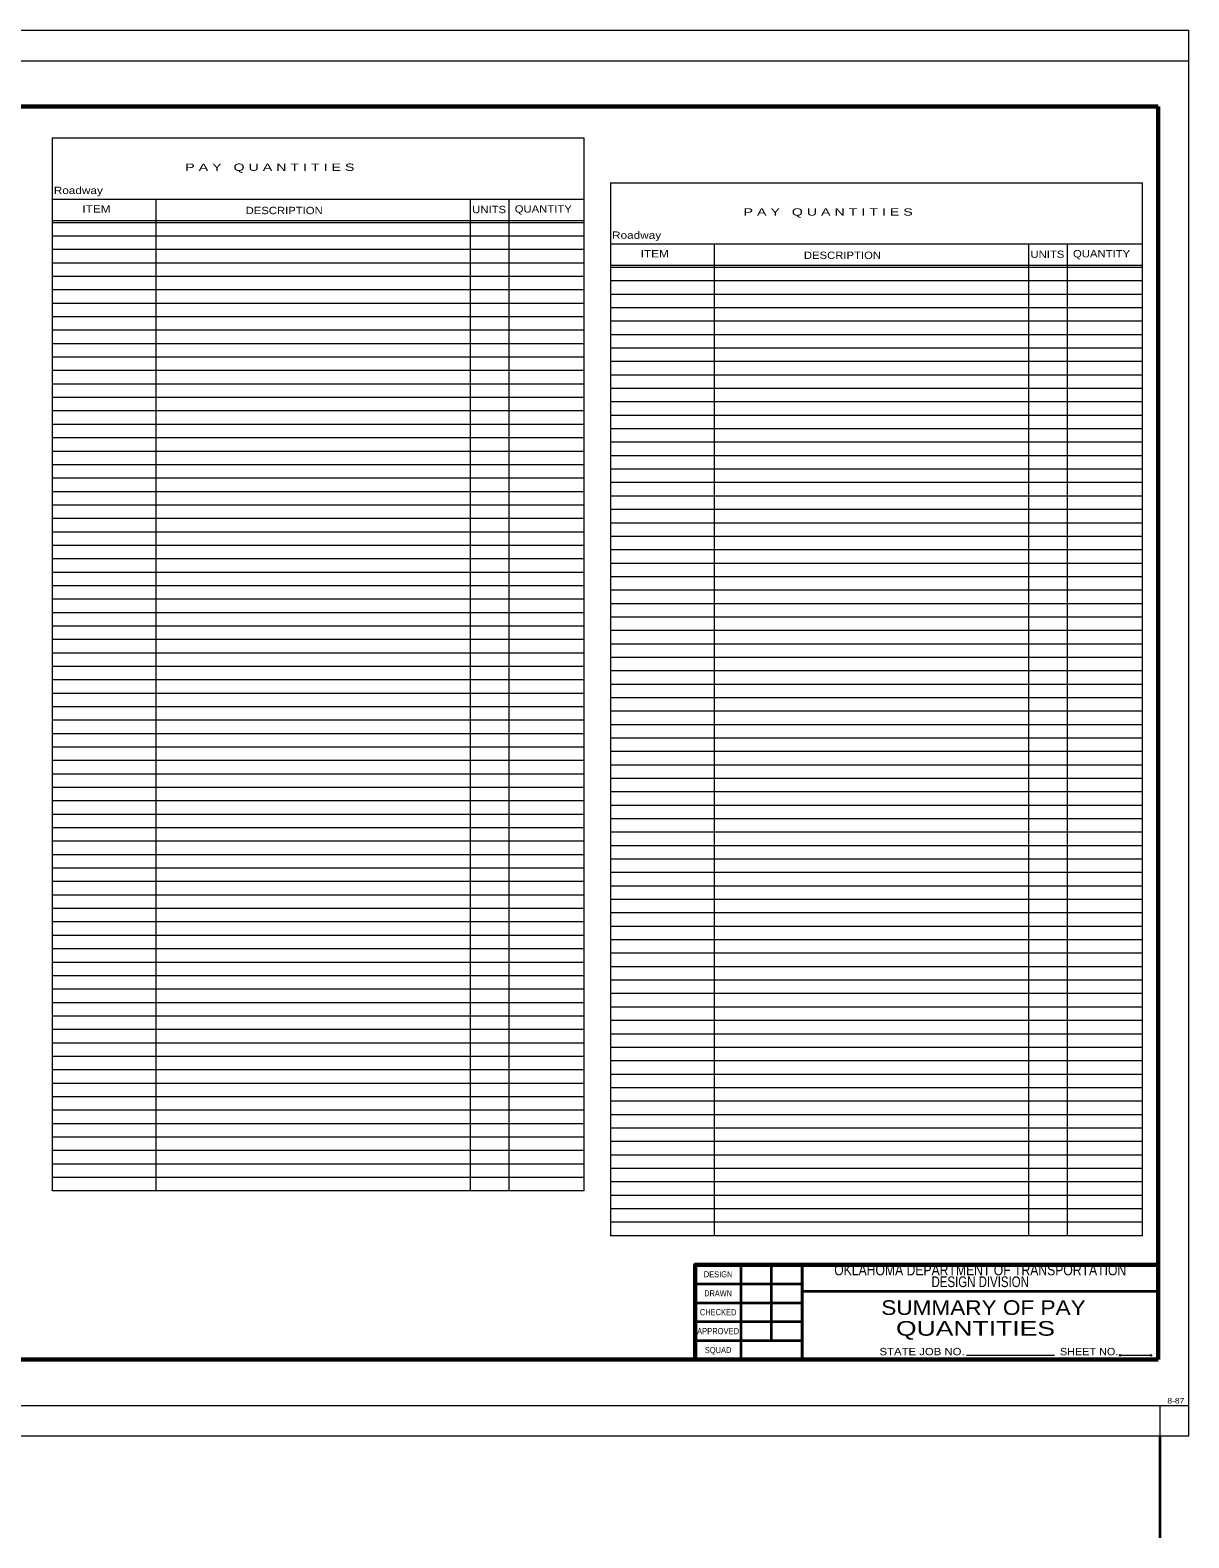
# Model space of a CAD drawing. Extents: x 1789800 to 1793399, y 1789140 to 1791776.
# Drawn here: x 1791505 to 1793399, y 1789140 to 1791606 of the extents above; entities that cross this region are included whole.
import ezdxf
from ezdxf.enums import TextEntityAlignment as Align

# ---------------------------------------------------------------- set-up
doc = ezdxf.new("R2010")
doc.units = 0
doc.header["$LTSCALE"] = 4.8
doc.header["$PDMODE"] = 32
doc.header["$PDSIZE"] = 2.4
doc.layers.add('1', color=7, linetype='Continuous')
for name, color, linetype, lineweight in [('2', 7, 'Continuous', 13), ('20', 7, 'Continuous', 13), ('21', 7, 'Continuous', 13)]:
    doc.layers.add(name, color=color, linetype=linetype, lineweight=lineweight)

msp = doc.modelspace()

# ---------------------------------------------------------------- linework, layer by layer
at = {"layer": '2'}
for p, q in [((1791540.856, 1791430.176), (1791540.856, 1789707.432)), ((1792453.75, 1791356.933), (1792453.75, 1789634.188)), ((1791540.856, 1791330.176), (1792410.219, 1791330.176)), ((1791710.224, 1791330.176), (1791710.224, 1789707.953)), ((1792224.233, 1791330.176), (1792224.233, 1789707.953)), ((1792287.663, 1791329.873), (1792287.663, 1789707.65)), ((1791540.856, 1791295.176), (1792410.219, 1791295.176)), ((1791540.856, 1791291.953), (1792410.219, 1791291.953)), ((1791540.856, 1791269.953), (1792410.219, 1791269.953)), ((1792453.75, 1791256.933), (1793323.113, 1791256.933)), ((1792623.118, 1791256.933), (1792623.118, 1789634.71)), ((1793137.127, 1791256.933), (1793137.127, 1789634.71)), ((1793200.558, 1791256.629), (1793200.558, 1789634.407)), ((1791540.856, 1791247.953), (1792410.219, 1791247.953)), ((1791540.856, 1791225.953), (1792410.219, 1791225.953)), ((1792453.75, 1791221.933), (1793323.113, 1791221.933)), ((1792453.75, 1791218.71), (1793323.113, 1791218.71)), ((1791540.856, 1791203.953), (1792410.219, 1791203.953)), ((1791540.856, 1791181.953), (1792410.219, 1791181.953)), ((1792453.75, 1791196.71), (1793323.113, 1791196.71)), ((1791540.856, 1791159.953), (1792410.219, 1791159.953)), ((1792453.75, 1791174.71), (1793323.113, 1791174.71)), ((1791540.856, 1791137.953), (1792410.219, 1791137.953)), ((1792453.75, 1791152.71), (1793323.113, 1791152.71)), ((1791540.856, 1791115.953), (1792410.219, 1791115.953)), ((1792453.75, 1791130.71), (1793323.113, 1791130.71)), ((1792453.75, 1791108.71), (1793323.113, 1791108.71)), ((1791540.856, 1791093.953), (1792410.219, 1791093.953)), ((1792453.75, 1791086.71), (1793323.113, 1791086.71)), ((1791540.856, 1791071.953), (1792410.219, 1791071.953)), ((1792453.75, 1791064.71), (1793323.113, 1791064.71)), ((1791540.856, 1791049.953), (1792410.219, 1791049.953)), ((1792453.75, 1791042.71), (1793323.113, 1791042.71)), ((1791540.856, 1791027.953), (1792410.219, 1791027.953)), ((1792453.75, 1791020.71), (1793323.113, 1791020.71)), ((1791540.856, 1791005.953), (1792410.219, 1791005.953)), ((1791540.856, 1790983.953), (1792410.219, 1790983.953)), ((1792453.75, 1790998.71), (1793323.113, 1790998.71)), ((1791540.856, 1790961.953), (1792410.219, 1790961.953)), ((1792453.75, 1790976.71), (1793323.113, 1790976.71)), ((1791540.856, 1790939.953), (1792410.219, 1790939.953)), ((1792453.75, 1790954.71), (1793323.113, 1790954.71)), ((1791540.856, 1790917.953), (1792410.219, 1790917.953)), ((1792453.75, 1790932.71), (1793323.113, 1790932.71)), ((1792453.75, 1790910.71), (1793323.113, 1790910.71)), ((1791540.856, 1790895.953), (1792410.219, 1790895.953)), ((1792453.75, 1790888.71), (1793323.113, 1790888.71)), ((1791540.856, 1790873.953), (1792410.219, 1790873.953)), ((1792453.75, 1790866.71), (1793323.113, 1790866.71)), ((1791540.856, 1790851.953), (1792410.219, 1790851.953)), ((1792453.75, 1790844.71), (1793323.113, 1790844.71)), ((1791540.856, 1790829.953), (1792410.219, 1790829.953)), ((1792453.75, 1790822.71), (1793323.113, 1790822.71)), ((1791540.856, 1790807.953), (1792410.219, 1790807.953)), ((1792453.75, 1790800.71), (1793323.113, 1790800.71)), ((1791540.856, 1790785.953), (1792410.219, 1790785.953)), ((1791540.856, 1790763.953), (1792410.219, 1790763.953)), ((1792453.75, 1790778.71), (1793323.113, 1790778.71)), ((1791540.856, 1790741.953), (1792410.219, 1790741.953)), ((1792453.75, 1790756.71), (1793323.113, 1790756.71)), ((1791540.856, 1790719.953), (1792410.219, 1790719.953)), ((1792453.75, 1790734.71), (1793323.113, 1790734.71)), ((1792453.75, 1790712.71), (1793323.113, 1790712.71)), ((1791540.856, 1790697.953), (1792410.219, 1790697.953)), ((1792453.75, 1790690.71), (1793323.113, 1790690.71)), ((1791540.856, 1790675.953), (1792410.219, 1790675.953)), ((1792453.75, 1790668.71), (1793323.113, 1790668.71)), ((1791540.856, 1790653.953), (1792410.219, 1790653.953)), ((1792453.75, 1790646.71), (1793323.113, 1790646.71)), ((1791540.856, 1790631.953), (1792410.219, 1790631.953)), ((1792453.75, 1790624.71), (1793323.113, 1790624.71)), ((1791540.856, 1790609.953), (1792410.219, 1790609.953)), ((1792453.75, 1790602.71), (1793323.113, 1790602.71)), ((1791540.856, 1790587.953), (1792410.219, 1790587.953)), ((1791540.856, 1790565.953), (1792410.219, 1790565.953)), ((1792453.75, 1790580.71), (1793323.113, 1790580.71)), ((1791540.856, 1790543.953), (1792410.219, 1790543.953)), ((1792453.75, 1790558.71), (1793323.113, 1790558.71)), ((1791540.856, 1790521.953), (1792410.219, 1790521.953)), ((1792453.75, 1790536.71), (1793323.113, 1790536.71)), ((1791540.856, 1790499.953), (1792410.219, 1790499.953)), ((1792453.75, 1790514.71), (1793323.113, 1790514.71)), ((1792453.75, 1790492.71), (1793323.113, 1790492.71)), ((1791540.856, 1790477.953), (1792410.219, 1790477.953)), ((1792453.75, 1790470.71), (1793323.113, 1790470.71)), ((1791540.856, 1790455.953), (1792410.219, 1790455.953)), ((1792453.75, 1790448.71), (1793323.113, 1790448.71)), ((1791540.856, 1790433.953), (1792410.219, 1790433.953)), ((1792453.75, 1790426.71), (1793323.113, 1790426.71)), ((1791540.856, 1790411.953), (1792410.219, 1790411.953)), ((1792453.75, 1790404.71), (1793323.113, 1790404.71)), ((1791540.856, 1790389.953), (1792410.219, 1790389.953)), ((1791540.856, 1790367.953), (1792410.219, 1790367.953)), ((1792453.75, 1790382.71), (1793323.113, 1790382.71)), ((1791540.856, 1790345.953), (1792410.219, 1790345.953)), ((1792453.75, 1790360.71), (1793323.113, 1790360.71)), ((1791540.856, 1790323.953), (1792410.219, 1790323.953)), ((1792453.75, 1790338.71), (1793323.113, 1790338.71)), ((1791540.856, 1790301.953), (1792410.219, 1790301.953)), ((1792453.75, 1790316.71), (1793323.113, 1790316.71)), ((1792453.75, 1790294.71), (1793323.113, 1790294.71)), ((1791540.856, 1790279.953), (1792410.219, 1790279.953)), ((1792453.75, 1790272.71), (1793323.113, 1790272.71)), ((1791540.856, 1790257.953), (1792410.219, 1790257.953)), ((1792453.75, 1790250.71), (1793323.113, 1790250.71)), ((1791540.856, 1790235.953), (1792410.219, 1790235.953)), ((1792453.75, 1790228.71), (1793323.113, 1790228.71)), ((1791540.856, 1790213.953), (1792410.219, 1790213.953)), ((1792453.75, 1790206.71), (1793323.113, 1790206.71)), ((1791540.856, 1790191.953), (1792410.219, 1790191.953)), ((1791540.856, 1790169.953), (1792410.219, 1790169.953)), ((1792453.75, 1790184.71), (1793323.113, 1790184.71)), ((1791540.856, 1790147.953), (1792410.219, 1790147.953)), ((1792453.75, 1790162.71), (1793323.113, 1790162.71)), ((1791540.856, 1790125.953), (1792410.219, 1790125.953)), ((1792453.75, 1790140.71), (1793323.113, 1790140.71)), ((1791540.856, 1790103.953), (1792410.219, 1790103.953)), ((1792453.75, 1790118.71), (1793323.113, 1790118.71)), ((1792453.75, 1790096.71), (1793323.113, 1790096.71)), ((1791540.856, 1790081.953), (1792410.219, 1790081.953)), ((1792453.75, 1790074.71), (1793323.113, 1790074.71)), ((1791540.856, 1790059.953), (1792410.219, 1790059.953)), ((1792453.75, 1790052.71), (1793323.113, 1790052.71)), ((1791540.856, 1790037.953), (1792410.219, 1790037.953)), ((1792453.75, 1790030.71), (1793323.113, 1790030.71)), ((1791540.856, 1790015.953), (1792410.219, 1790015.953)), ((1792453.75, 1790008.71), (1793323.113, 1790008.71)), ((1791540.856, 1789993.953), (1792410.219, 1789993.953)), ((1792453.75, 1789986.71), (1793323.113, 1789986.71)), ((1791540.856, 1789971.953), (1792410.219, 1789971.953)), ((1791540.856, 1789949.953), (1792410.219, 1789949.953)), ((1792453.75, 1789964.71), (1793323.113, 1789964.71)), ((1791540.856, 1789927.953), (1792410.219, 1789927.953)), ((1792453.75, 1789942.71), (1793323.113, 1789942.71)), ((1791540.856, 1789905.953), (1792410.219, 1789905.953)), ((1792453.75, 1789920.71), (1793323.113, 1789920.71)), ((1792453.75, 1789898.71), (1793323.113, 1789898.71)), ((1791540.856, 1789883.953), (1792410.219, 1789883.953)), ((1792453.75, 1789876.71), (1793323.113, 1789876.71)), ((1791540.856, 1789861.953), (1792410.219, 1789861.953)), ((1792453.75, 1789854.71), (1793323.113, 1789854.71)), ((1791540.856, 1789839.953), (1792410.219, 1789839.953)), ((1792453.75, 1789832.71), (1793323.113, 1789832.71)), ((1791540.856, 1789817.953), (1792410.219, 1789817.953)), ((1792453.75, 1789810.71), (1793323.113, 1789810.71)), ((1791540.856, 1789795.953), (1792410.219, 1789795.953)), ((1792453.75, 1789788.71), (1793323.113, 1789788.71)), ((1791540.856, 1789773.953), (1792410.219, 1789773.953)), ((1791540.856, 1789751.953), (1792410.219, 1789751.953)), ((1792453.75, 1789766.71), (1793323.113, 1789766.71)), ((1791540.856, 1789729.953), (1792410.219, 1789729.953)), ((1792453.75, 1789744.71), (1793323.113, 1789744.71)), ((1791540.856, 1789707.953), (1792410.219, 1789707.953)), ((1791540.856, 1789707.432), (1791540.856, 1789707.953)), ((1792453.75, 1789722.71), (1793323.113, 1789722.71)), ((1792453.75, 1789700.71), (1793323.113, 1789700.71)), ((1792453.75, 1789678.71), (1793323.113, 1789678.71)), ((1792453.75, 1789656.71), (1793323.113, 1789656.71)), ((1792453.75, 1789634.71), (1793323.113, 1789634.71)), ((1792453.75, 1789634.188), (1792453.75, 1789634.71))]:
    msp.add_line(p, q, dxfattribs=at)
for points in [[(1791540.856, 1791430.176), (1792410.219, 1791430.176), (1792410.219, 1789707.432)], [(1792453.75, 1791356.933), (1793323.113, 1791356.933), (1793323.113, 1789634.188)]]:
    msp.add_lwpolyline(points, dxfattribs=at)
at = {"layer": '20'}
for p, q in [((1789800.312, 1791606.478), (1793399.472, 1791606.478)), ((1793399.472, 1789306.529), (1793399.472, 1791606.478)), ((1789950.283, 1791556.479), (1793399.472, 1791556.479)), ((1793035.975, 1789438.556), (1793179.973, 1789438.556)), ((1793287.167, 1789438.556), (1793337.388, 1789438.556)), ((1789950.283, 1789356.501), (1793399.472, 1789356.501)), ((1789800.312, 1789306.529), (1793399.472, 1789306.529))]:
    msp.add_line(p, q, dxfattribs=at)
at = {"layer": '20', "lineweight": 60}
for p, q in [((1790100.227, 1791481.48), (1793349.499, 1791481.48)), ((1793349.499, 1789431.5), (1793349.499, 1791481.48)), ((1790100.227, 1789431.5), (1793349.499, 1789431.5))]:
    msp.add_line(p, q, dxfattribs=at)
at = {"layer": '20', "lineweight": 35}
for p, q in [((1792667.257, 1789431.556), (1792667.257, 1789586.527)), ((1792717.256, 1789462.556), (1792717.256, 1789586.527)), ((1792592.285, 1789555.527), (1792767.228, 1789555.527)), ((1792767.228, 1789543.527), (1793349.499, 1789543.527)), ((1792592.285, 1789524.527), (1792767.228, 1789524.527)), ((1792592.285, 1789493.555), (1792767.228, 1789493.555)), ((1792592.285, 1789462.556), (1792767.228, 1789462.556)), ((1793352.833, 1789139.864), (1793352.833, 1789306.529))]:
    msp.add_line(p, q, dxfattribs=at)
at = {"layer": '20', "lineweight": 40}
msp.add_line((1792767.228, 1789431.556), (1792767.228, 1789586.527), dxfattribs=at)
at = {"layer": '20', "lineweight": 60}
msp.add_lwpolyline([(1792592.285, 1789431.556), (1792592.285, 1789586.527), (1793349.611, 1789586.527)], dxfattribs=at)
at = {"layer": '20'}
for p in [(1793349.499, 1790481.24), (1793287.167, 1789438.556), (1793287.417, 1789438.5), (1793337.388, 1789438.556)]:
    msp.add_point(p, dxfattribs=at)
at = {"layer": '21'}
msp.add_line((1793352.833, 1789306.529), (1793352.833, 1789356.501), dxfattribs=at)

# ---------------------------------------------------------------- texts
at = {"layer": '1'}
for s, width, p in [('SUMMARY OF PAY', 1.15, (1792896.566, 1789504.553)), ('  QUANTITIES', 1.35, (1792896.566, 1789470.553))]:
    msp.add_text(s, height=24, dxfattribs=dict(at, width=width)).set_placement(p)
at = {"layer": '2'}
for s, width, p in [('P A Y   Q U A N T I T I E S', 1.45, (1791758.486, 1791376.259)), ('Roadway', 1.2, (1791543.49, 1791338.318)), ('ITEM', 1.2, (1791590.283, 1791307.966)), ('DESCRIPTION', 1.15, (1791857.132, 1791305.436)), ('UNITS', 1.15, (1792227.66, 1791307.078)), ('QUANTITY', 1.15, (1792297.243, 1791307.966)), ('P A Y   Q U A N T I T I E S', 1.45, (1792671.38, 1791303.016)), ('Roadway', 1.2, (1792456.384, 1791265.075)), ('ITEM', 1.2, (1792503.178, 1791234.723)), ('DESCRIPTION', 1.15, (1792770.026, 1791232.193)), ('UNITS', 1.15, (1793140.554, 1791233.835)), ('QUANTITY', 1.15, (1793210.137, 1791234.723))]:
    msp.add_text(s, height=12, dxfattribs=dict(at, width=width)).set_placement(p)
at = {"layer": '20'}
for s, height, width, p in [('OKLAHOMA DEPARTMENT OF TRANSPORTATION', 17.5, 0.85, (1793058.363, 1789569.333)), ('DESIGN', 9.997, 0.8, (1792629.771, 1789566.027)), ('DESIGN DIVISION', 17.5, 0.8, (1793058.349, 1789550.083)), ('DRAWN', 10, 0.75, (1792629.757, 1789535.027)), ('APPROVED', 9.998, 0.85, (1792629.756, 1789473.055)), ('8-87', 8.997, 1.15, (1793378.221, 1789359.751))]:
    msp.add_text(s, height=height, dxfattribs=dict(at, width=width)).set_placement(p, align=Align.CENTER)
at = {"layer": '20', "width": 0.8}
for s, height, rotation, p in [('CHECKED', 9.997, 359.996, (1792629.771, 1789504.053)), ('SQUAD', 9.996, 0.003, (1792629.771, 1789442.057))]:
    msp.add_text(s, height=height, rotation=rotation, dxfattribs=at).set_placement(p, align=Align.CENTER)
at = {"layer": '20'}
for s, height, width, p in [('STATE JOB NO. ', 12.06, 1.15, (1793038.002, 1789438.556)), ('SHEET NO. ', 12.05, 1.1, (1793289.167, 1789438.556))]:
    msp.add_text(s, height=height, dxfattribs=dict(at, width=width)).set_placement(p, align=Align.RIGHT)

doc.saveas('drawing.dxf')
